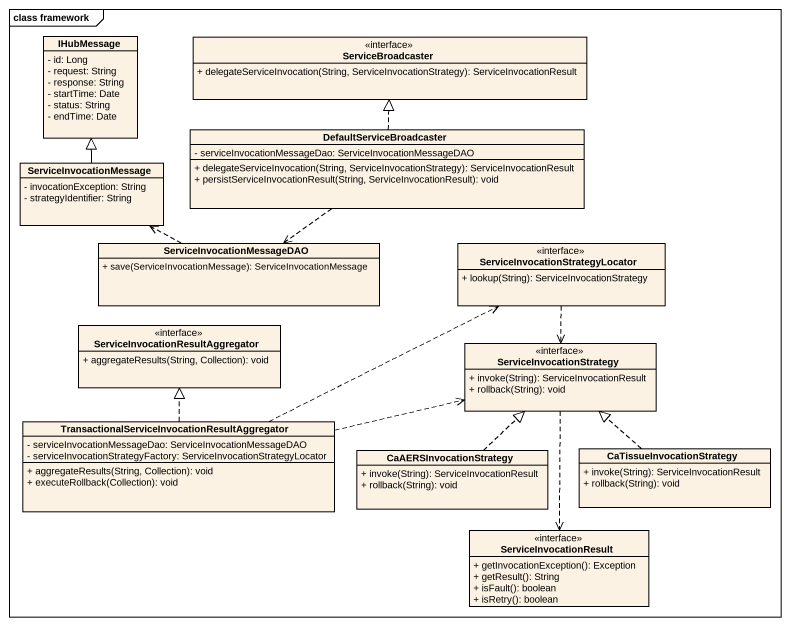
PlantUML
@startuml
mainframe class framework
hide circle
hide empty members
skinparam classAttributeIconSize 0
class IHubMessage {
  - id: Long
  - request: String
  - response: String
  - startTime: Date
  - status: String
  - endTime: Date
}
class ServiceBroadcaster <<interface>> {
  + delegateServiceInvocation(String, ServiceInvocationStrategy): ServiceInvocationResult
}
class DefaultServiceBroadcaster {
  - serviceInvocationMessageDao: ServiceInvocationMessageDAO
  + delegateServiceInvocation(String, ServiceInvocationStrategy): ServiceInvocationResult
  + persistServiceInvocationResult(String, ServiceInvocationResult): void
}
class ServiceInvocationMessage {
  - invocationException: String
  - strategyIdentifier: String
}
class ServiceInvocationMessageDAO {
  + save(ServiceInvocationMessage): ServiceInvocationMessage
}
class "ServiceInvocationStrategyLocator" as ServiceInvocationStrategyLoc <<interface>> {
  + lookup(String): ServiceInvocationStrategy
}
class "ServiceInvocationResultAggregator" as ServiceInvocationResultAggre <<interface>> {
  + aggregateResults(String, Collection): void
}
class ServiceInvocationStrategy <<interface>> {
  + invoke(String): ServiceInvocationResult
  + rollback(String): void
}
class "TransactionalServiceInvocationResultAggregator" as TransactionalServiceInvocati {
  - serviceInvocationMessageDao: ServiceInvocationMessageDAO
  - serviceInvocationStrategyFactory: ServiceInvocationStrategyLocator
  + aggregateResults(String, Collection): void
  + executeRollback(Collection): void
}
class CaAERSInvocationStrategy {
  + invoke(String): ServiceInvocationResult
  + rollback(String): void
}
class CaTissueInvocationStrategy {
  + invoke(String): ServiceInvocationResult
  + rollback(String): void
}
class ServiceInvocationResult <<interface>> {
  + getInvocationException(): Exception
  + getResult(): String
  + isFault(): boolean
  + isRetry(): boolean
}
DefaultServiceBroadcaster .up.|> ServiceBroadcaster
DefaultServiceBroadcaster ..> ServiceInvocationMessageDAO
ServiceInvocationMessage -up-|> IHubMessage
ServiceInvocationMessageDAO .left.> ServiceInvocationMessage
ServiceInvocationStrategyLoc ..> ServiceInvocationStrategy
ServiceInvocationStrategy ..> ServiceInvocationResult
TransactionalServiceInvocati .right.> ServiceInvocationStrategyLoc
TransactionalServiceInvocati .up.|> ServiceInvocationResultAggre
TransactionalServiceInvocati .right.> ServiceInvocationStrategy
CaAERSInvocationStrategy .up.|> ServiceInvocationStrategy
CaTissueInvocationStrategy .up.|> ServiceInvocationStrategy
@enduml
